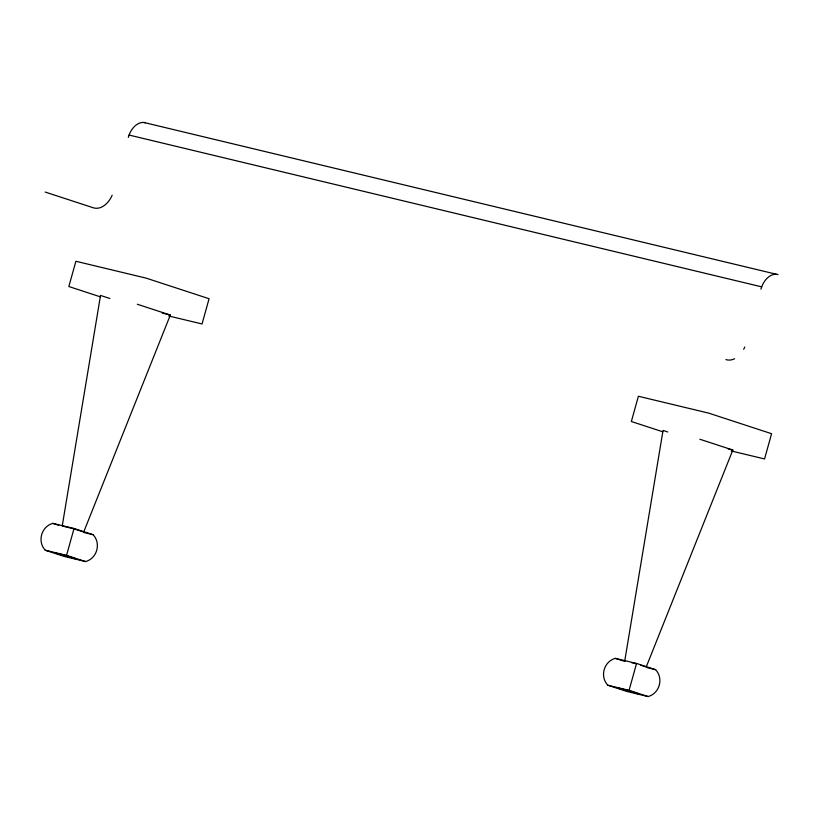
<?xml version="1.0" encoding="UTF-8"?>
<svg xmlns="http://www.w3.org/2000/svg" width="819" height="819" viewBox="0 0 819 819"><rect width="100%" height="100%" fill="white"/><g stroke="black" fill="none" stroke-linecap="round" stroke-linejoin="round"><path stroke-width="1.23" d="M624.733 661.005L663.042 430.415L667.761 431.961M74.058 528.47L66.554 555.343L45.321 550.245C37.09 541.605 41.288 526.484 52.825 523.372L74.058 528.47L93.079 534.694C101.31 543.335 97.113 558.456 85.575 561.568L64.343 556.47L45.321 550.245M636.568 663.451L629.064 690.325L607.831 685.237C599.6 676.586 603.798 661.476 615.335 658.363L636.568 663.451L655.589 669.676C663.82 678.316 659.623 693.437 648.085 696.549L626.852 691.451L607.831 685.237M128.317 137.387L129.074 135.053A19.298 13.022 -76.5 0 1 143.796 122.451L145.434 122.727M760.933 289.189L761.69 286.855A19.298 13.022 -76.5 0 1 776.412 274.263L778.05 274.539M137.357 304.269L170.332 315.049L83.681 532.053L74.672 529.105M699.856 439.25L732.841 450.03L646.191 667.035L640.56 665.192M743.693 349.263L744.778 347.041M143.796 122.451L776.412 274.263M129.074 135.053L761.69 286.855M162.223 313.104L170.332 315.049M728.204 448.925L732.841 450.03M168.755 315.98L202.037 323.966L209.08 298.72L146.14 278.132L75.891 261.271L68.837 286.517L100.307 296.816M731.265 450.962L764.547 458.947L771.59 433.701L708.65 413.114L638.39 396.253L631.347 421.509L662.817 431.797M73.546 528.736L62.224 526.013L100.532 295.434L109.961 298.515M631.521 662.632L636.046 663.718M83.64 532.422L93.079 534.694M647.327 667.69L655.589 669.676M45.219 192.066L93.294 207.78A22.379 15.111 -76.5 0 0 112.162 195.229M615.335 658.363L624.846 661.465M629.064 690.325L648.085 696.549M52.825 523.372L58.773 525.317M66.554 555.343L85.575 561.568M734.602 358.732A22.379 15.111 -76.5 0 1 725.91 359.592M66.042 555.61L54.719 552.886L76.177 558.927L66.042 555.61M628.542 690.591L617.229 687.878L638.687 693.908L628.542 690.591"/></g></svg>
